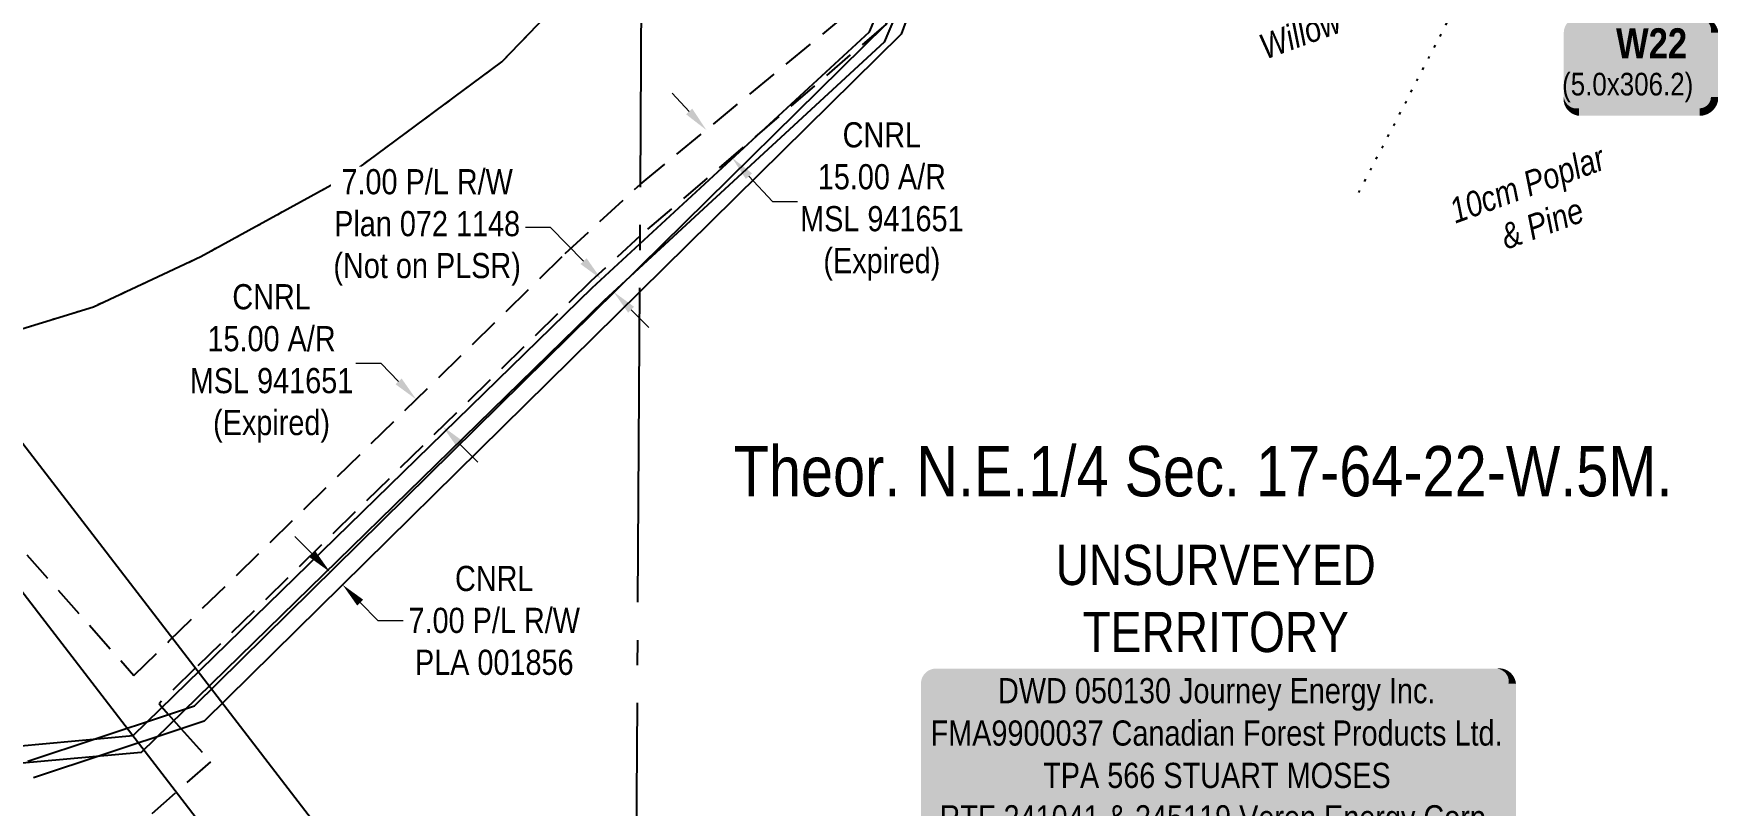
# Model space of a CAD drawing. Extents: x 471563 to 508050, y 6028961 to 6050146.
# Drawn here: x 480961 to 481627, y 6043705 to 6044012 of the extents above; entities that cross this region are included whole.
import ezdxf
from ezdxf.enums import TextEntityAlignment as Align

# ---------------------------------------------------------------- set-up
doc = ezdxf.new("R2010")
doc.units = 0
doc.header["$LTSCALE"] = 5
doc.header["$PDSIZE"] = 0.5
for name, pattern in [('foc-ACCESSROAD', [3.75, 2.5, -1.25]), ('foc-QUARTERLINE', [33, 25, -3, 2, -3]), ('foc-TOPO', [1, 0.2, -0.8]), ('foc-WHEELTRACKS', [2, 0.4, -1.6])]:
    doc.linetypes.add(name, pattern=pattern)
doc.layers.get('Defpoints').update_dxf_attribs({"color": 9})
for name, color, linetype in [('C-SYMBOL', 7, 'Continuous'), ('F-RW', 190, 'Continuous'), ('F-WS', 190, 'foc-ACCESSROAD'), ('L-SECQ', 8, 'foc-QUARTERLINE'), ('L-UNS-T', 3, 'Continuous'), ('P-TEMP-BLOCKS', 250, 'Continuous'), ('T-BUSH-T', 110, 'Continuous'), ('T-VEGETATION-CHANGE', 104, 'foc-TOPO'), ('T-WATER-P3', 160, 'foc-WHEELTRACKS')]:
    doc.layers.add(name, color=color, linetype=linetype)
doc.layers.add('F-AR-T', color=190, linetype='Continuous', lineweight=9)
doc.layers.add('F-RW-T', color=190, linetype='Continuous', lineweight=9)
doc.styles.add('175L', font='ARIALN.TTF', dxfattribs={"height": 20})
doc.styles.add('80', font='ARIALN.TTF', dxfattribs={"height": 10})
doc.styles.add('80CG', font='ARIALN.TTF', dxfattribs={"height": 10})
doc.styles.add('80L', font='ARIALN.TTF', dxfattribs={"height": 10})
doc.styles.add('80LS', font='ARIALNI.TTF', dxfattribs={"height": 10})
doc.styles.add('BOLD', font='ARIALNB.TTF')
doc.styles.add('foc-LtypeFont', font='ARIALN.TTF', dxfattribs={"height": 7.35})
doc.linetypes.add('foc-TOPO-flowdirection-NOLINE', pattern='A,0,[">",foc-LtypeFont,S=0.3,R=0,X=0,Y=-0.945],-20,[">",foc-LtypeFont,S=0.3,R=0,X=0,Y=-0.945],0', length=20)
doc.dimstyles.new('Compass 5 000', dxfattribs={"dimscale": 5, "dimtxt": 9, "dimasz": 2, "dimexe": 0.2, "dimexo": 0.0625, "dimgap": 0.5, "dimtad": 0, "dimtih": 1, "dimtoh": 1, "dimzin": 0, "dimdsep": 46, "dimtxsty": '80CG', "dimcen": 0.1, "dimse1": 1, "dimse2": 1, "dimclrd": 256, "dimclrt": 256, "dimaunit": 1, "dimadec": 4, "dimazin": 0, "dimtfac": 0.06, "dimtofl": 0, "dimtmove": 0, "dimatfit": 1, "dimfxl": 0.2, "dimtolj": 1, "dimtzin": 0, "dimlwd": -1, "dimarcsym": 0})

# ---------------------------------------------------------------- blocks, each defined once
blk = doc.blocks.new('*D149')
at = {"layer": 'Defpoints', "color": 0, "transparency": 16777216}
for p in [(481123.87, 6043876.28), (481113.46, 6043866.08), (481134.37, 6043865.55)]:
    blk.add_point(p, dxfattribs=at)
at = {"layer": 'F-AR-T', "transparency": 16777216}
for p, q in [((481099.47, 6043880.38), (481089.47, 6043880.38)), ((481106.46, 6043873.23), (481099.47, 6043880.38)), ((481130.94, 6043848.21), (481137.94, 6043841.07))]:
    blk.add_line(p, q, dxfattribs=at)
for points in [[(481107.65, 6043874.4), (481105.27, 6043872.07), (481113.46, 6043866.08)], [(481132.14, 6043849.38), (481129.75, 6043847.05), (481123.95, 6043855.36)]]:
    blk.add_solid(points, dxfattribs=at)
at = {"layer": 'F-AR-T', "transparency": 16777216, "insert": (481055.97, 6043880.38), "char_height": 10, "attachment_point": 5, "style": '80CG'}
blk.add_mtext('\\A1;CNRL\\P15.00 A/R\\PMSL 941651\\P(Expired)', dxfattribs=at)
blk = doc.blocks.new('*D151')
at = {"layer": 'Defpoints', "color": 0, "transparency": 16777216}
for p in [(481241.1, 6043984.62), (481251.29, 6043973.61), (481238.92, 6043962.17)]:
    blk.add_point(p, dxfattribs=at)
at = {"layer": 'F-AR-T', "transparency": 16777216}
for p, q in [((481221.94, 6043980.53), (481215.15, 6043987.87)), ((481245.7, 6043954.83), (481255.03, 6043944.75)), ((481255.03, 6043944.75), (481265.03, 6043944.75))]:
    blk.add_line(p, q, dxfattribs=at)
for points in [[(481223.17, 6043981.66), (481220.72, 6043979.4), (481228.73, 6043973.19)], [(481246.93, 6043955.96), (481244.48, 6043953.7), (481238.92, 6043962.17)]]:
    blk.add_solid(points, dxfattribs=at)
at = {"layer": 'F-AR-T', "transparency": 16777216, "insert": (481298.52, 6043944.75), "char_height": 10, "attachment_point": 5, "style": '80CG'}
blk.add_mtext('\\A1;CNRL\\P15.00 A/R\\PMSL 941651\\P(Expired)', dxfattribs=at)
blk = doc.blocks.new('*D155')
at = {"layer": 'Defpoints', "color": 0, "transparency": 16777216}
for p in [(481095.54, 6043813.45), (481100.46, 6043808.47), (481084.18, 6043792.42)]:
    blk.add_point(p, dxfattribs=at)
at = {"layer": 'F-RW-T', "transparency": 16777216}
for p, q in [((481072.24, 6043804.52), (481065.22, 6043811.64)), ((481091.2, 6043785.3), (481098.22, 6043778.17)), ((481098.22, 6043778.17), (481108.22, 6043778.17))]:
    blk.add_line(p, q, dxfattribs=at)
for points in [[(481073.43, 6043805.69), (481071.05, 6043803.35), (481079.26, 6043797.4)], [(481092.38, 6043786.47), (481090.01, 6043784.13), (481084.18, 6043792.42)]]:
    blk.add_solid(points, dxfattribs=at)
at = {"layer": 'F-RW-T', "transparency": 16777216, "insert": (481144.47, 6043778.17), "char_height": 10, "attachment_point": 5, "style": '80CG'}
blk.add_mtext('\\A1;CNRL\\P7.00 P/L R/W\\PPLA 001856', dxfattribs=at)
blk = doc.blocks.new('*D164')
at = {"layer": 'Defpoints', "color": 0, "transparency": 16777216}
for p in [(481186.97, 6043913.89), (481172.7, 6043899.93), (481177.59, 6043894.93)]:
    blk.add_point(p, dxfattribs=at)
at = {"layer": 'F-RW-T', "transparency": 16777216}
for p, q in [((481166.85, 6043934.45), (481156.85, 6043934.45)), ((481179.97, 6043921.04), (481166.85, 6043934.45)), ((481198.85, 6043901.75), (481205.85, 6043894.6))]:
    blk.add_line(p, q, dxfattribs=at)
for points in [[(481181.16, 6043922.21), (481178.78, 6043919.88), (481186.97, 6043913.89)], [(481200.04, 6043902.91), (481197.66, 6043900.58), (481191.86, 6043908.89)]]:
    blk.add_solid(points, dxfattribs=at)
at = {"layer": 'F-RW-T', "transparency": 16777216, "insert": (481117.8, 6043934.45), "char_height": 10, "attachment_point": 5, "style": '80CG', "bg_fill": 3, "box_fill_scale": 1.1, "bg_fill_color": 256, "bg_fill_true_color": 13158600, "bg_fill_transparency": 0}
blk.add_mtext('\\A1;7.00 P/L R/W\\PPlan 072 1148\\P(Not on PLSR)', dxfattribs=at)
blk = doc.blocks.new('*U78')
h = blk.add_hatch(color=255)
edge = h.paths.add_edge_path()
edge.add_line((-111.5, -37), (111.5, -37))
edge.add_arc((111.5, -31), 6, 270, 360)
edge.add_line((117.5, -31), (117.5, 29.5))
edge.add_arc((111.5, 29.5), 6, 0, 90)
edge.add_line((111.5, 35.5), (-111.5, 35.5))
edge.add_arc((-111.5, 29.5), 6, 90, 180)
edge.add_line((-117.5, 29.5), (-117.5, -31))
edge.add_arc((-111.5, -31), 6, 180, 270)
at = {"color": 44, "flags": 128}
blk.add_lwpolyline([(-111.5, -37, 3, 3, 0), (111.5, -37, 3, 3, 0.414214), (117.5, -31, 3, 3, 0), (117.5, 29.5, 3, 0, 0.414214), (111.5, 35.5, 0, 0, 0), (-111.5, 35.5, 0, 0, 0.414214), (-117.5, 29.5, 0, 0, 0), (-117.5, -31, 0, 3, 0.414214)], format="xyseb", close=True, dxfattribs=at)
at = {"color": 44, "style": '80'}
blk.add_attdef('ENTER_TEXT_001', (-35.99, -5), '', height=10, dxfattribs=at)
blk = doc.blocks.new('*U233')
h = blk.add_hatch(color=191)
edge = h.paths.add_edge_path()
edge.add_line((-24, -19.07), (24, -19.07))
edge.add_arc((24, -13.07), 6, 270, 360)
edge.add_line((30, -13.07), (30, 12.5))
edge.add_arc((24, 12.5), 6, 0, 90)
edge.add_line((24, 18.5), (-24, 18.5))
edge.add_arc((-24, 12.5), 6, 90, 180)
edge.add_line((-30, 12.5), (-30, -13.07))
edge.add_arc((-24, -13.07), 6, 180, 270)
at = {"color": 250, "flags": 128}
blk.add_lwpolyline([(-24, -19.07, 3, 3, 0), (24, -19.07, 3, 3, 0.414214), (30, -13.07, 3, 3, 0), (30, 12.5, 3, 0, 0.414214), (24, 18.5, 0, 0, 0), (-24, 18.5, 0, 0, 0.414214), (-30, 12.5, 0, 0, 0), (-30, -13.07, 0, 3, 0.414214)], format="xyseb", close=True, dxfattribs=at)
at = {"flags": 128}
blk.add_lwpolyline([(78.39, 20.42, 0, 7.5, 0), (0, 0, 0, 0, 0)], format="xyseb", dxfattribs=at)
at = {"color": 250}
for tag, p, height, style in [('TEMP_AREA_W1_001', (-9.21, 2.24), 12, 'BOLD'), ('ENTER_TEXT_001', (-30.66, -12.47), 9, '80')]:
    blk.add_attdef(tag, p, '', height=height, dxfattribs=dict(at, style=style))

msp = doc.modelspace()

# ---------------------------------------------------------------- linework, layer by layer
at = {"layer": 'F-RW', "flags": 128}
for points in [[(481315.012, 6043323.977), (481053.885, 6043663.493), (480748.383, 6044060.704), (480412.589, 6044497.299), (479921.387, 6045135.953)], [(481360.504, 6043323.878), (481082.421, 6043685.44), (480776.919, 6044082.652), (480441.125, 6044519.247), (479966.76, 6045136.01)]]:
    msp.add_lwpolyline(points, dxfattribs=at)
at = {"layer": 'F-RW'}
for points in [[(480959.107, 6043722.241), (481015.019, 6043740.854), (481025.41, 6043744.313), (481202.389, 6043918.789), (481300.199, 6044015.217), (481346.037, 6044139.988), (481370.147, 6044205.617), (481377.255, 6044224.967), (481378.678, 6044228.831), (481380.524, 6044233.865), (481401.228, 6044228.748), (481401.228, 6044228.748), (481461.236, 6044213.938), (481488.146, 6044207.295), (481646.101, 6044168.302)], [(481657.792, 6044158.206), (481551.532, 6044184.438), (481395.238, 6044223.022), (481384.934, 6044225.565), (481384.429, 6044224.191), (481377.32, 6044204.84), (481306.23, 6044011.332), (481202.33, 6043908.9), (481029.166, 6043738.184), (481020.076, 6043735.158), (480961.317, 6043715.598)], [(481629.595, 6044134.518), (481529.606, 6044194.396), (481515.559, 6044189.197), (481500.498, 6044144.604), (481447.076, 6044108.165), (481369.835, 6044115.066), (481339.073, 6044101.57), (481299.421, 6044008.085), (481188.139, 6043905.415), (481004.135, 6043725.746), (480955.444, 6043721.295), (480954.807, 6043728.263), (481001.024, 6043732.487), (481183.322, 6043910.49), (481293.569, 6044012.205), (481333.717, 6044106.86), (481368.669, 6044122.194), (481445.203, 6044115.357), (481494.619, 6044149.063), (481509.999, 6044194.599), (481530.323, 6044202.121), (481633.921, 6044140.082)]]:
    msp.add_lwpolyline(points, dxfattribs=at)
at = {"layer": 'F-WS'}
msp.add_lwpolyline([(481025.672, 6043759.19), (481011.26, 6043745.088), (481015.019, 6043740.854), (481020.076, 6043735.158), (481031.704, 6043722.063), (480949.436, 6043649.019), (480876.393, 6043731.287), (480958.66, 6043804.33), (481001.288, 6043756.319), (481015.179, 6043769.913), (481172.713, 6043924.069), (481202.584, 6043951.685), (481286.126, 6044020.387), (481352.722, 6044201.657), (481356.341, 6044211.507), (481349.804, 6044221.845), (481360.356, 6044221.231), (481375.289, 6044219.616), (481300.199, 6044015.217), (481202.462, 6043931.141), (481183.054, 6043913.198), (481025.672, 6043759.19)], close=True, dxfattribs=at)
at = {"layer": 'L-SECQ', "flags": 128}
msp.add_lwpolyline([(481199.637, 6043455.432), (481204.233, 6044229.476)], dxfattribs=at)
at = {"layer": 'T-VEGETATION-CHANGE', "flags": 128}
msp.add_lwpolyline([(481488.047, 6043948.297), (481584.015, 6044132.886)], dxfattribs=at)
at = {"layer": 'T-WATER-P3', "flags": 128}
msp.add_lwpolyline([(480889.352, 6043857.697), (480908.907, 6043876.404), (480922.558, 6043883.625), (480985.24, 6043902.938), (481027.87, 6043922.855), (481086.508, 6043955.087), (481147.465, 6044000.217), (481168.847, 6044022.361), (481187.71, 6044046.011), (481199.063, 6044059.027), (481207.063, 6044075.738)], dxfattribs=at)
at = {"layer": 'T-WATER-P3', "linetype": 'foc-TOPO-flowdirection-NOLINE', "flags": 128}
msp.add_lwpolyline([(480889.352, 6043857.697), (480908.907, 6043876.404), (480922.558, 6043883.625), (480985.24, 6043902.938), (481027.87, 6043922.855), (481086.508, 6043955.087), (481147.465, 6044000.217), (481168.847, 6044022.361), (481187.71, 6044046.011), (481199.063, 6044059.027), (481207.063, 6044075.738)], dxfattribs=at)

# ---------------------------------------------------------------- block references
ref = msp.add_blockref('*U78', (481431.545, 6043723.585))
ref.add_attrib('ENTER_TEXT_001', 'DWD 050130 Journey Energy Inc.', (481344.686, 6043745.301), dxfattribs={"color": 44, "height": 10, "style": '80'})
ref.add_attrib('ENTER_TEXT_002', 'FMA9900037 Canadian Forest Products Ltd.', (481317.879, 6043728.457), dxfattribs={"color": 44, "height": 10, "style": '80'})
ref.add_attrib('ENTER_TEXT_003', 'TPA 566 STUART MOSES', (481362.63, 6043711.613), dxfattribs={"color": 44, "height": 10, "style": '80'})
ref.add_attrib('ENTER_TEXT_004', 'RTF 241041 & 245119 Veren Energy Corp.', (481321.426, 6043694.769), dxfattribs={"color": 44, "height": 10, "style": '80'})
at = {"layer": 'P-TEMP-BLOCKS', "xscale": 0.9994796499999833, "yscale": 0.9994796499999833, "zscale": 0.9994796499999833}
msp.add_blockref('*U233', (481599.508, 6043999.377), dxfattribs=at).add_auto_attribs({'TEMP_AREA_W1_001': 'W22', 'ENTER_TEXT_001': '(5.0x306.2)'})

# ---------------------------------------------------------------- texts
at = {"layer": 'C-SYMBOL', "color": 3, "style": '175L'}
msp.add_text('Theor. N.E.1/4 Sec. 17-64-22-W.5M.', height=20, dxfattribs=at).set_placement((481426.167, 6043821.542), align=Align.BOTTOM_CENTER)
at = {"layer": 'L-UNS-T', "color": 3, "insert": (481431.206, 6043786.852), "char_height": 16, "attachment_point": 5, "style": '80L'}
msp.add_mtext_dynamic_manual_height_columns('UNSURVEYED TERRITORY', width=126.41479, gutter_width=47.5, heights=[0], dxfattribs=at)
at = {"layer": 'T-BUSH-T', "char_height": 9.99475, "attachment_point": 1, "rotation": 20, "style": '80LS'}
for s, insert in [('\\pi2.5865;10cm Poplar \\P\\pi18.10018;& Pine\\P\\pi18.24335;Willow', (481418.97, 6044035.564)), ('\\pi2.5865;10cm Poplar \\P\\pi18.10018;& Pine', (481520.626, 6043944.435))]:
    msp.add_mtext_dynamic_manual_height_columns(s, width=68.74807, gutter_width=50, heights=[0], dxfattribs=dict(at, insert=insert))

# ---------------------------------------------------------------- dimensions: what is measured, and where the dimension line sits
at = {"layer": 'F-AR-T', "color": 6}
dim = msp.add_linear_dim(base=(481238.916, 6043962.171), p1=(481241.102, 6043984.624), p2=(481251.286, 6043973.608), angle=312.75471, text='CNRL\\P15.00 A/R\\PMSL 941651\\P(Expired)', dimstyle='Compass 5 000', dxfattribs=at)
dim.commit()
dim.dimension.update_dxf_attribs({"geometry": '*D151', "text_midpoint": (481298.523, 6043944.745), "dimtype": 161})
at = {"layer": 'F-AR-T'}
dim = msp.add_linear_dim(base=(481113.458, 6043866.084), p1=(481134.367, 6043865.555), p2=(481123.875, 6043876.277), angle=134.378991, text='CNRL\\P15.00 A/R\\PMSL 941651\\P(Expired)', dimstyle='Compass 5 000', dxfattribs=at)
dim.commit()
dim.dimension.update_dxf_attribs({"geometry": '*D149', "text_midpoint": (481055.974, 6043880.378), "dimtype": 161})
at = {"layer": 'F-RW-T'}
dim = msp.add_linear_dim(base=(481084.176, 6043792.417), p1=(481095.542, 6043813.454), p2=(481100.458, 6043808.468), angle=314.592076, text='CNRL\\P7.00 P/L R/W\\PPLA 001856', dimstyle='Compass 5 000', dxfattribs=at)
dim.commit()
dim.dimension.update_dxf_attribs({"geometry": '*D155', "text_midpoint": (481144.469, 6043778.174), "dimtype": 161})

# ---------------------------------------------------------------- next in the draw order: dimensions: what is measured, and where the dimension line sits
at = {"layer": 'F-RW-T', "color": 1}
dim = msp.add_linear_dim(base=(481186.966, 6043913.895), p1=(481177.59, 6043894.93), p2=(481172.696, 6043899.931), angle=134.37915, text='7.00 P/L R/W\\PPlan 072 1148\\P(Not on PLSR)', dimstyle='Compass 5 000', override={"dimtfill": 1}, dxfattribs=at)
dim.commit()
dim.dimension.update_dxf_attribs({"geometry": '*D164', "text_midpoint": (481117.803, 6043934.449), "dimtype": 161})

doc.saveas('drawing.dxf')
